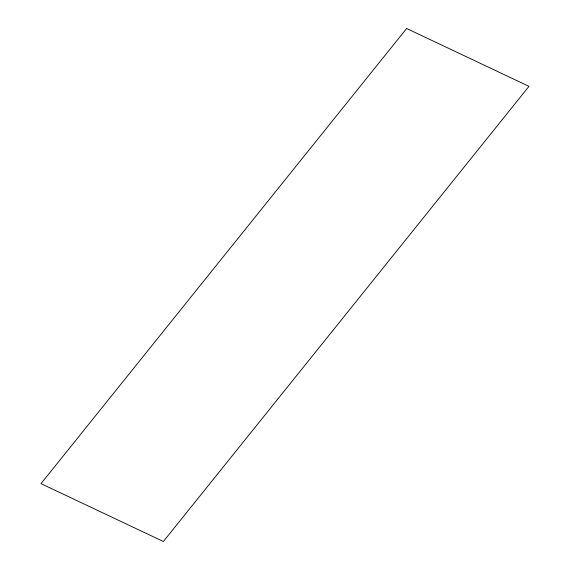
<?xml version="1.0" encoding="UTF-8"?>
<svg xmlns="http://www.w3.org/2000/svg" width="570" height="570" viewBox="0 0 570 570"><rect width="100%" height="100%" fill="white"/><g stroke="black" fill="none" stroke-linecap="round" stroke-linejoin="round"><path stroke-width="0.85" d="M406.631 28.5L41.012 483.645L163.369 541.5L528.989 86.355L406.631 28.5"/></g></svg>
